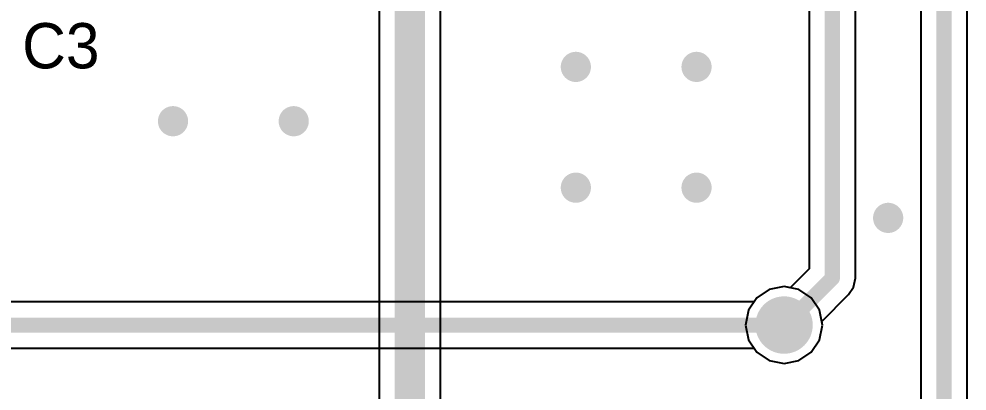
# Model space of a CAD drawing. Header units: millimetres. Extents: x 290 to 416, y 396 to 474.
# Drawn here: x 370.1 to 386.06, y 426.3 to 432.55 of the extents above; entities that cross this region are included whole.
import ezdxf

# ---------------------------------------------------------------- set-up
doc = ezdxf.new("R2010")
doc.units = ezdxf.units.MM
for name, color, linetype in [('BottomLayer', 5, 'Continuous'), ('BottomSolder', 6, 'Continuous'), ('MultiLayer', 9, 'Continuous'), ('TopLayer', 1, 'Continuous'), ('TopOverlay', 2, 'Continuous'), ('TopSolder', 216, 'Continuous'), ('ViaHoleLayer', 16, 'Continuous')]:
    doc.layers.add(name, color=color, linetype=linetype)

msp = doc.modelspace()

# ---------------------------------------------------------------- linework, layer by layer
at = {"layer": 'BottomLayer'}
for p, q in [((382.733, 428.004), (382.523, 427.864)), ((382.981, 428.053), (382.733, 428.004)), ((383.229, 428.004), (382.981, 428.053)), ((383.439, 427.864), (383.229, 428.004)), ((382.477, 427.794), (337.956, 427.794)), ((382.523, 427.864), (382.477, 427.794)), ((383.579, 427.654), (383.439, 427.864)), ((383.629, 427.406), (383.579, 427.654)), ((383.579, 427.158), (383.629, 427.406)), ((383.439, 426.948), (383.579, 427.158)), ((337.795, 427.017), (382.477, 427.017)), ((382.477, 427.017), (382.523, 426.948)), ((382.523, 426.948), (382.733, 426.808)), ((383.229, 426.808), (383.439, 426.948)), ((382.733, 426.808), (382.981, 426.758)), ((382.981, 426.758), (383.229, 426.808))]:
    msp.add_line(p, q, dxfattribs=at)
for points, const_width in [([(379.349, 431.749, 1), (379.603, 431.749, 1)], 0.254), ([(381.381, 431.749, 1), (381.635, 431.749, 1)], 0.254), ([(372.567, 430.835, 1), (372.821, 430.835, 1)], 0.254), ([(374.599, 430.835, 1), (374.853, 430.835, 1)], 0.254), ([(379.349, 429.717, 1), (379.603, 429.717, 1)], 0.254), ([(381.381, 429.717, 1), (381.635, 429.717, 1)], 0.254), ([(384.607, 429.209, 1), (384.861, 429.209, 1)], 0.254), ([(382.791, 427.406, 1), (383.172, 427.406, 1)], 0.381), ([(382.918, 427.406, 1), (383.045, 427.406, 1)], 0.127)]:
    msp.add_lwpolyline(points, format="xyb", close=True, dxfattribs=dict(at, const_width=const_width))
at = {"layer": 'BottomLayer', "const_width": 0.254}
msp.add_lwpolyline([(337.795, 427.406), (382.981, 427.406)], dxfattribs=at)
at = {"layer": 'BottomSolder', "const_width": 0.483}
msp.add_lwpolyline([(382.74, 427.406, 1), (383.223, 427.406, 1)], format="xyb", close=True, dxfattribs=at)
at = {"layer": 'MultiLayer'}
for points, const_width in [([(379.349, 431.749, 1), (379.603, 431.749, 1)], 0.254), ([(381.381, 431.749, 1), (381.635, 431.749, 1)], 0.254), ([(372.567, 430.835, 1), (372.821, 430.835, 1)], 0.254), ([(374.599, 430.835, 1), (374.853, 430.835, 1)], 0.254), ([(379.349, 429.717, 1), (379.603, 429.717, 1)], 0.254), ([(381.381, 429.717, 1), (381.635, 429.717, 1)], 0.254), ([(384.607, 429.209, 1), (384.861, 429.209, 1)], 0.254), ([(382.791, 427.406, 1), (383.172, 427.406, 1)], 0.381)]:
    msp.add_lwpolyline(points, format="xyb", close=True, dxfattribs=dict(at, const_width=const_width))
at = {"layer": 'TopLayer'}
for p, q in [((386.062, 425.15), (386.062, 448.107)), ((385.285, 447.946), (385.285, 425.184)), ((384.182, 428.193), (384.182, 446.481)), ((383.406, 446.32), (383.406, 428.354)), ((376.164, 434.557), (376.164, 425.258)), ((377.2, 425.044), (377.2, 434.557)), ((383.406, 428.354), (383.084, 428.033)), ((384.153, 428.045), (384.182, 428.193)), ((382.733, 428.004), (382.523, 427.864)), ((382.981, 428.053), (382.733, 428.004)), ((383.084, 428.033), (382.981, 428.053)), ((384.069, 427.919), (384.153, 428.045)), ((382.523, 427.864), (382.383, 427.654)), ((383.617, 427.466), (384.069, 427.919)), ((382.383, 427.654), (382.334, 427.406)), ((383.629, 427.406), (383.617, 427.466)), ((382.334, 427.406), (382.383, 427.158)), ((383.579, 427.158), (383.629, 427.406)), ((382.383, 427.158), (382.523, 426.948)), ((383.439, 426.948), (383.579, 427.158)), ((382.523, 426.948), (382.733, 426.808)), ((383.229, 426.808), (383.439, 426.948)), ((382.733, 426.808), (382.981, 426.758)), ((382.981, 426.758), (383.229, 426.808))]:
    msp.add_line(p, q, dxfattribs=at)
for points, const_width in [([(385.674, 424.637), (385.674, 448.107)], 0.254), ([(383.794, 428.193), (383.794, 446.481)], 0.254), ([(376.682, 425.044), (376.682, 435.28)], 0.508), ([(383.007, 427.406), (383.794, 428.193)], 0.254), ([(382.981, 427.406), (383.007, 427.406)], 0.254)]:
    msp.add_lwpolyline(points, dxfattribs=dict(at, const_width=const_width))
for points, const_width in [([(379.349, 431.749, 1), (379.603, 431.749, 1)], 0.254), ([(381.381, 431.749, 1), (381.635, 431.749, 1)], 0.254), ([(372.567, 430.835, 1), (372.821, 430.835, 1)], 0.254), ([(374.599, 430.835, 1), (374.853, 430.835, 1)], 0.254), ([(379.349, 429.717, 1), (379.603, 429.717, 1)], 0.254), ([(381.381, 429.717, 1), (381.635, 429.717, 1)], 0.254), ([(384.607, 429.209, 1), (384.861, 429.209, 1)], 0.254), ([(383.731, 428.193, 1), (383.858, 428.193, 1)], 0.127), ([(383.731, 428.193, 1), (383.858, 428.193, 1)], 0.127), ([(382.791, 427.406, 1), (383.172, 427.406, 1)], 0.381), ([(382.918, 427.406, 1), (383.045, 427.406, 1)], 0.127), ([(382.943, 427.406, 1), (383.07, 427.406, 1)], 0.127), ([(382.943, 427.406, 1), (383.07, 427.406, 1)], 0.127)]:
    msp.add_lwpolyline(points, format="xyb", close=True, dxfattribs=dict(at, const_width=const_width))
at = {"layer": 'TopSolder', "const_width": 0.483}
msp.add_lwpolyline([(382.74, 427.406, 1), (383.223, 427.406, 1)], format="xyb", close=True, dxfattribs=at)
at = {"layer": 'ViaHoleLayer'}
for points, const_width in [([(379.413, 431.749, 1), (379.539, 431.749, 1)], 0.127), ([(381.445, 431.749, 1), (381.572, 431.749, 1)], 0.127), ([(372.631, 430.835, 1), (372.758, 430.835, 1)], 0.127), ([(374.663, 430.835, 1), (374.79, 430.835, 1)], 0.127), ([(379.413, 429.717, 1), (379.539, 429.717, 1)], 0.127), ([(381.445, 429.717, 1), (381.572, 429.717, 1)], 0.127), ([(384.67, 429.209, 1), (384.797, 429.209, 1)], 0.127), ([(382.892, 427.406, 1), (383.07, 427.406, 1)], 0.178)]:
    msp.add_lwpolyline(points, format="xyb", close=True, dxfattribs=dict(at, const_width=const_width))

# ---------------------------------------------------------------- texts
at = {"layer": 'TopOverlay'}
msp.add_text('C3', height=0.762, dxfattribs=at).set_placement((370.154, 431.724))

doc.saveas('drawing.dxf')
